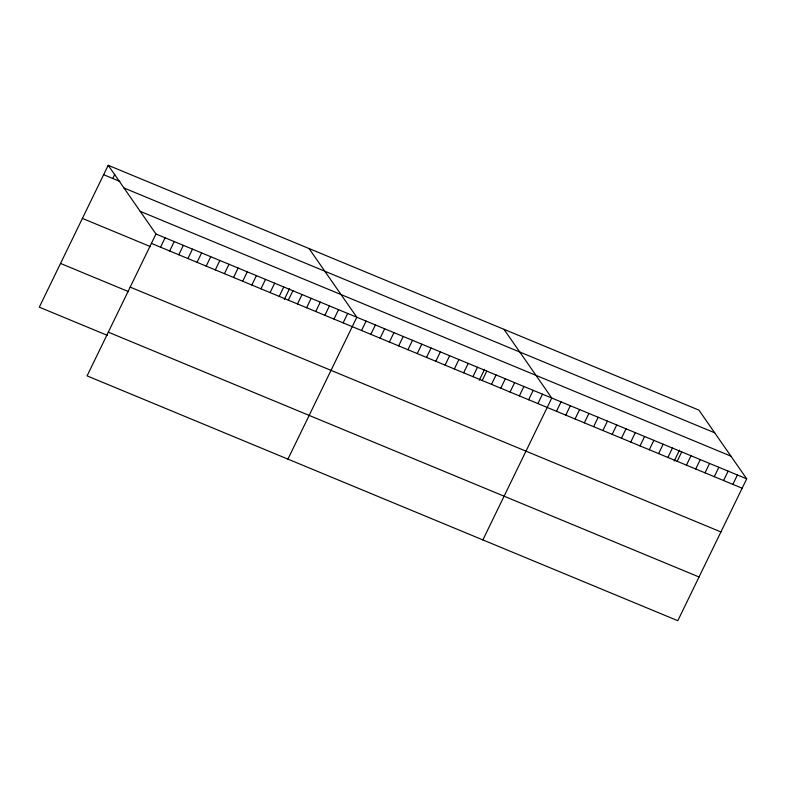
<?xml version="1.0" encoding="UTF-8"?>
<svg xmlns="http://www.w3.org/2000/svg" width="786" height="786" viewBox="0 0 786 786"><rect width="100%" height="100%" fill="white"/><g stroke="black" fill="none" stroke-linecap="round" stroke-linejoin="round"><path stroke-width="1.18" d="M108.193 165.296L155.972 234.002L87.079 375.875L677.807 620.704L746.7 478.831L698.921 410.125L108.193 165.296L39.3 307.169L107.26 335.337M112.752 178.471L114.785 174.296M160.541 247.187L165.099 237.794M169.668 250.97L174.227 241.577M178.795 254.752L183.354 245.36M187.923 258.535L192.491 249.142M197.05 262.318L201.619 252.925M206.187 266.1L210.746 256.708M215.315 269.893L219.874 260.49M224.442 273.675L229.001 264.273M233.57 277.458L238.138 268.055M242.697 281.241L247.266 271.838M251.834 285.023L256.393 275.631M260.962 288.806L265.521 279.413M270.089 292.589L274.648 283.196M279.217 296.371L283.785 286.978M284.306 299.466L289.612 288.531M288.344 300.154L292.913 290.761M297.481 303.936L302.04 294.544M306.609 307.729L311.168 298.326M315.736 311.511L320.295 302.109M324.864 315.294L329.432 305.892M333.991 319.077L338.56 309.684M343.128 322.859L347.687 313.467M287.931 459.122L356.815 317.249L309.036 248.533M361.54 330.493L366.099 321.091M370.825 334.335L375.384 324.942M380.1 338.186L384.668 328.794M389.384 342.028L393.953 332.635M398.669 345.879L403.228 336.487M407.954 349.731L412.512 340.328M417.238 353.572L421.797 344.18M426.523 357.424L431.082 348.021M435.798 361.265L440.366 351.873M445.082 365.117L449.651 355.724M454.367 368.958L458.926 359.566M463.652 372.81L468.21 363.417M472.936 376.661L477.495 367.259M479.254 380.257L484.559 369.332M482.211 380.503L486.78 371.11M491.496 384.354L496.064 374.951M500.78 388.196L505.349 378.803M510.065 392.047L514.624 382.654M519.35 395.898L523.908 386.496M528.634 399.74L533.193 390.347M537.909 403.591L542.478 394.189M482.869 539.913L551.762 398.04L503.983 329.324M556.478 411.284L561.037 401.892M565.763 415.126L570.322 405.733M575.047 418.977L579.606 409.585M584.332 422.829L588.891 413.426M593.607 426.67L598.175 417.278M602.891 430.522L607.46 421.119M612.176 434.363L616.735 424.971M621.461 438.215L626.02 428.822M630.745 442.066L635.304 432.664M640.03 445.908L644.589 436.515M649.305 449.759L653.873 440.356M658.589 453.601L663.158 444.208M667.874 457.452L672.433 448.049M674.192 461.048L679.497 450.123M677.159 461.294L681.717 451.901M686.443 465.145L691.002 455.752M695.718 468.996L700.287 459.594M705.003 472.838L709.571 463.445M714.287 476.689L718.856 467.287M723.572 480.531L728.131 471.138M732.857 484.382L737.415 474.99M103.624 174.689L119.855 181.419M123.952 187.972L714.69 432.791M140.203 211.336L730.931 456.155M155.972 234.002L746.7 478.831M151.403 243.405L742.141 488.224M82.402 218.41L150.362 246.578M130.181 287.116L720.909 531.945M60.532 263.448L128.491 291.616M108.311 332.164L699.039 576.983"/></g></svg>
